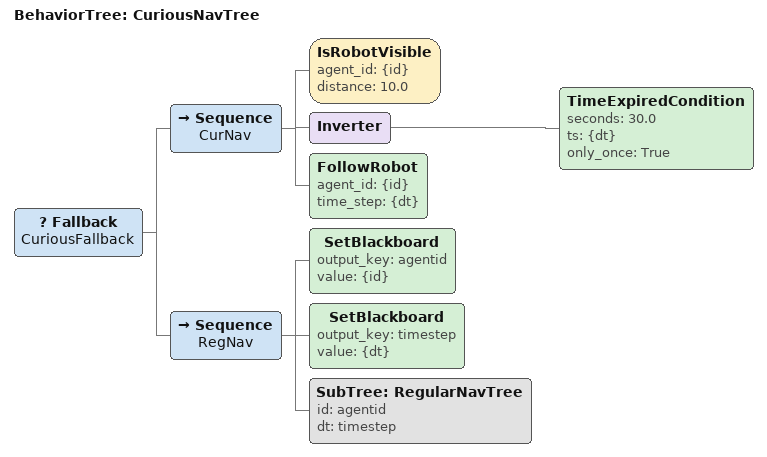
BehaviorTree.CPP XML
<root main_tree_to_execute = "CuriousNavTree">
    <BehaviorTree ID="CuriousNavTree">
        <Fallback name="CuriousFallback">
            <Sequence name="CurNav"> <!--ReactiveSequence-->
                <IsRobotVisible agent_id="{id}" distance="10.0" />
                <Inverter>
                    <TimeExpiredCondition seconds="30.0" ts="{dt}" only_once="True" />
                </Inverter>
                <FollowRobot agent_id="{id}" time_step="{dt}" />
            </Sequence>
            <Sequence name="RegNav">
                <SetBlackboard output_key="agentid" value="{id}" />
                <SetBlackboard output_key="timestep" value="{dt}" />
                <SubTree ID="RegularNavTree" id="agentid" dt="timestep" />
            </Sequence>
        </Fallback>
    </BehaviorTree>
</root>
